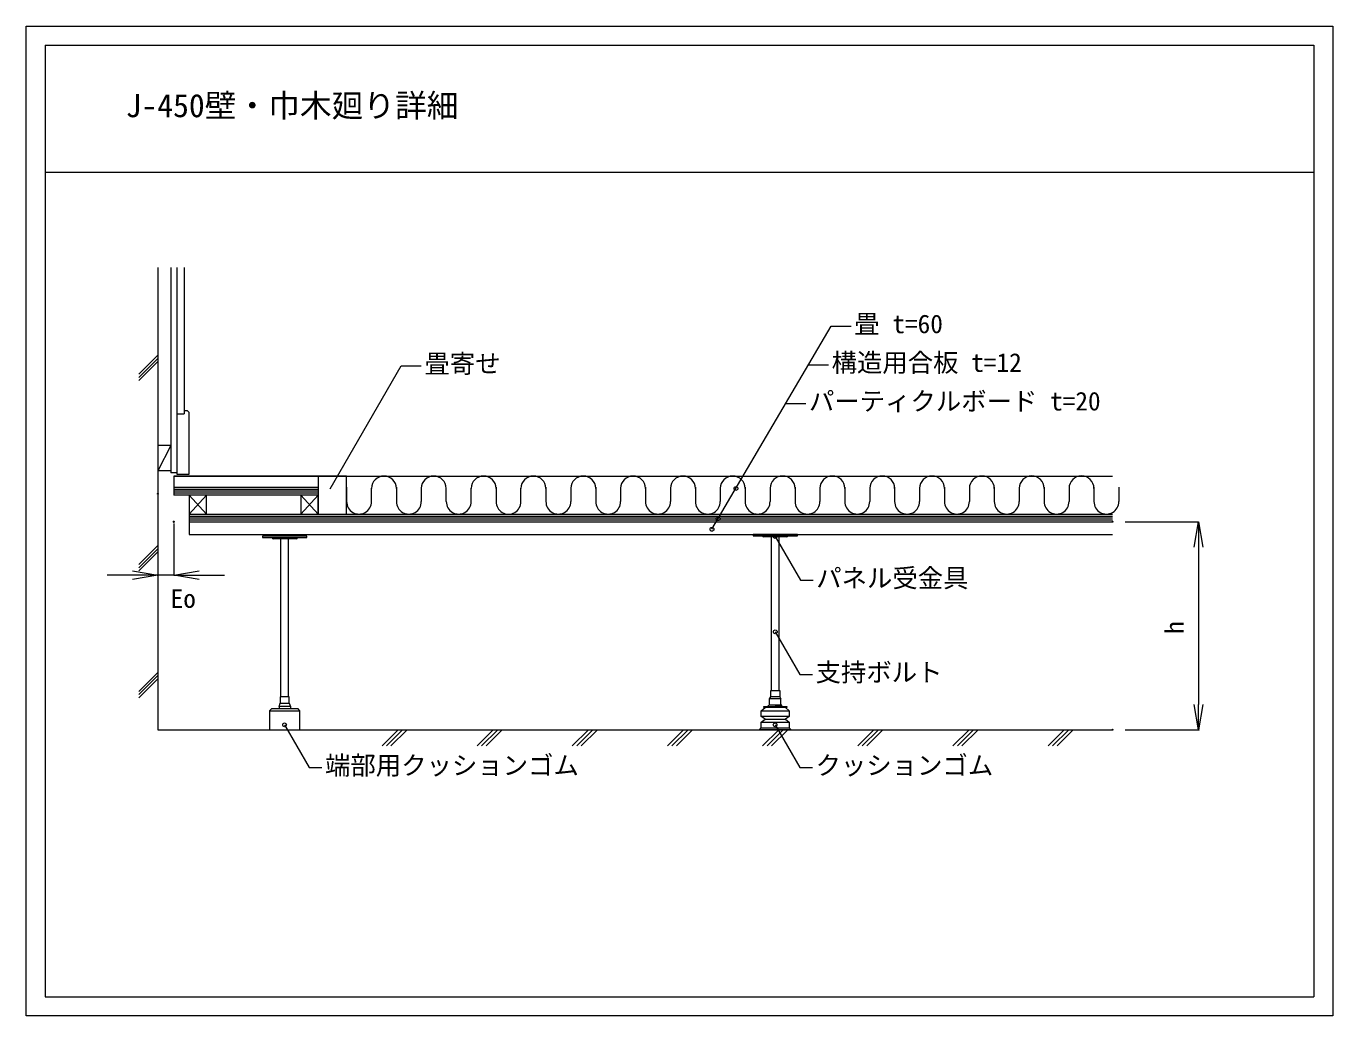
# Model space of a CAD drawing. Units: millimetres, scale not verified. Extents: x -1030 to 1030, y -780 to 780.
import ezdxf
from ezdxf.enums import TextEntityAlignment as Align

# ---------------------------------------------------------------- set-up
doc = ezdxf.new("R2010")
doc.units = ezdxf.units.MM
doc.header["$LTSCALE"] = 2
doc.header["$PDMODE"] = 32
doc.header["$PDSIZE"] = 1.6
for name, color, linetype, lineweight in [('0-0_0', 7, 'Continuous', 18), ('0-1_WAKU', 4, 'Continuous', 18), ('0-4_納まり', 7, 'Continuous', 18), ('0-5_UFG引出線', 7, 'Continuous', 9), ('0-8_UFG納まり', 7, 'Continuous', 18), ('0-9_納まり寸法', 8, 'Continuous', 18), ('0-D_畳', 7, 'Continuous', 18), ('1-2_waku2', 7, 'Continuous', 18)]:
    doc.layers.add(name, color=color, linetype=linetype, lineweight=lineweight)
doc.layers.add('0-2_DEFPOINTS', color=7, linetype='Continuous')
doc.layers.add('0-6_納まり文字', color=7, linetype='Continuous')
doc.styles.add('ＭＳ ゴシック', font='')
doc.styles.get('ＭＳ ゴシック').set_extended_font_data('MS Gothic')

# ---------------------------------------------------------------- blocks, each defined once
blk = doc.blocks.new('_OPEN')
at = {"layer": '0-0_0', "lineweight": 9}
blk.add_line((0, 0), (-1, 0), dxfattribs=at)
blk.add_lwpolyline([(-1, 0.16667), (0, 0), (-1, -0.16667)], dxfattribs=at)
blk = doc.blocks.new('D4')
at = {"layer": '0-2_DEFPOINTS'}
for p in [(-8401.605, 4460.534), (-8376.605, 4416.534), (-8401.605, 4332.314)]:
    blk.add_point(p, dxfattribs=at)
at = {"layer": '0-4_納まり'}
for p, q in [((-8401.605, 4440.534), (-8401.605, 4332.314)), ((-8376.605, 4396.534), (-8376.605, 4332.314)), ((-8441.605, 4332.314), (-8481.605, 4332.314)), ((-8376.605, 4332.314), (-8401.605, 4332.314)), ((-8336.605, 4332.314), (-8296.605, 4332.314))]:
    blk.add_line(p, q, dxfattribs=at)
at = {"layer": '0-4_納まり', "xscale": 40, "yscale": 40}
blk.add_blockref('_OPEN', (-8401.605, 4332.314), dxfattribs=at)
at = {"layer": '0-4_納まり', "xscale": 40, "yscale": 40, "rotation": 180}
blk.add_blockref('_OPEN', (-8376.605, 4332.314), dxfattribs=at)
at = {"layer": '0-4_納まり', "style": 'ＭＳ ゴシック'}
blk.add_text('Eo', height=29.33, dxfattribs=at).set_placement((-8381.533, 4271.939), align=Align.BOTTOM_LEFT)

msp = doc.modelspace()

# ---------------------------------------------------------------- linework, layer by layer
at = {"layer": '0-0_0'}
for p, q in [((141.937, -290.212), (141.937, -280.212)), ((157.937, -277.212), (143.937, -277.212)), ((128.937, -299.212), (172.937, -299.212)), ((172.937, -308.212), (128.937, -308.212)), ((140.437, -292.212), (140.437, -290.212)), ((128.937, -317.212), (172.937, -317.212)), ((128.937, -326.212), (172.937, -326.212)), ((134.937, -312.212), (166.937, -312.212))]:
    msp.add_line(p, q, dxfattribs=at)
for points in [[(157.937, -267.212), (157.937, -277.212), (159.937, -280.212), (141.937, -280.212), (143.937, -277.212), (143.937, -267.212)], [(150.937, -292.212), (168.937, -292.212), (168.937, -294.212), (132.937, -294.212), (132.937, -292.212)]]:
    msp.add_lwpolyline(points, close=True, dxfattribs=at)
for points in [[(150.937, -290.212), (159.937, -290.212), (159.937, -280.212)], [(166.937, -294.212), (172.937, -299.212), (172.937, -308.212), (166.937, -312.212), (172.937, -317.212), (172.937, -326.212), (175.937, -329.212), (125.937, -329.212), (128.937, -326.212), (128.937, -317.212), (134.937, -312.212), (128.937, -308.212), (128.937, -299.212), (134.937, -294.212)], [(161.437, -292.212), (161.437, -290.212), (140.537, -290.212)]]:
    msp.add_lwpolyline(points, dxfattribs=at)
at = {"layer": '0-1_WAKU'}
for p, q in [((-1000.047, 749.919), (-1000.047, 549.919)), ((-1000.047, 749.919), (999.953, 749.919)), ((999.953, 749.919), (999.953, -750.081)), ((-1000.047, 549.919), (-1000.047, -750.081)), ((-1000.047, 549.919), (999.953, 549.919)), ((-1000.047, -750.081), (999.953, -750.081))]:
    msp.add_line(p, q, dxfattribs=at)
at = {"layer": '0-4_納まり'}
for p, q in [((-822.346, 399.593), (-822.346, -329.212)), ((-801.846, 399.593), (-801.846, 75.788)), ((-792.346, 399.593), (-792.346, 168.788)), ((-780.846, 399.593), (-780.846, 168.788)), ((-822.346, 261.209), (-852.346, 231.209)), ((-822.346, 256.209), (-852.346, 226.209)), ((-822.346, 251.209), (-852.346, 221.209)), ((-792.346, 168.788), (-780.846, 168.788)), ((-775.846, 173.788), (-780.846, 173.788)), ((-775.846, 173.788), (-772.846, 170.788)), ((-772.846, 73.788), (-772.846, 170.788)), ((-801.846, 118.788), (-822.346, 118.788)), ((-801.846, 118.788), (-822.346, 78.788)), ((-801.846, 78.788), (-822.346, 78.788)), ((-792.346, 75.788), (-801.846, 75.788)), ((-569.853, 70.788), (-797.346, 70.788)), ((-797.346, 70.788), (223.436, 70.788)), ((-797.346, 70.788), (-797.346, 52.788)), ((-569.853, 52.788), (-797.346, 52.788)), ((-569.853, 40.788), (-797.346, 40.788)), ((-745.846, 40.788), (-772.846, 10.788)), ((-772.846, 40.788), (-745.846, 10.788)), ((-569.853, 40.788), (-596.853, 10.788)), ((-596.853, 40.788), (-569.853, 10.788)), ((-772.846, 10.788), (-772.846, -21.212)), ((702.417, -1.212), (818.157, -1.212)), ((-822.346, -38.791), (-852.346, -68.791)), ((144.937, -267.212), (144.937, -25.212)), ((156.937, -267.212), (156.937, -25.212)), ((-822.346, -43.791), (-852.346, -73.791)), ((-822.346, -48.791), (-852.346, -78.791)), ((818.157, -41.212), (818.157, -289.212)), ((-822.346, -238.791), (-852.346, -268.791)), ((-822.346, -243.791), (-852.346, -273.791)), ((-822.346, -248.791), (-852.346, -278.791)), ((702.417, -329.212), (818.157, -329.212))]:
    msp.add_line(p, q, dxfattribs=at)
for points in [[(-792.346, 168.788), (-792.346, 73.788), (-772.846, 73.788)], [(168.937, -25.212), (150.937, -25.212), (132.937, -25.212)]]:
    msp.add_lwpolyline(points, dxfattribs=at)
for points in [[(-569.853, 10.788), (-524.853, 10.788), (-524.853, 70.788), (-569.853, 70.788)], [(-772.846, 10.788), (-745.846, 10.788), (-745.846, 40.788), (-772.846, 40.788)], [(-596.853, 10.788), (-569.853, 10.788), (-569.853, 40.788), (-596.853, 40.788)], [(115.937, -21.212), (115.937, -23.212), (185.937, -23.212), (185.937, -21.212)]]:
    msp.add_lwpolyline(points, close=True, dxfattribs=at)
for centre, start, end in [((132.937, -23.212), 180, 270), ((168.937, -23.212), 270, 0)]:
    msp.add_arc(centre, 2, start, end, dxfattribs=at)
for p in [(682.417, -1.212), (682.417, -329.212), (818.157, -329.212)]:
    msp.add_point(p, dxfattribs=at)
at = {"layer": '0-5_UFG引出線'}
for p, q in [((51.133, -13.182), (238.945, 307.128)), ((238.945, 307.128), (270.442, 307.128)), ((-550.677, 50.505), (-438.648, 244.545)), ((-438.648, 244.545), (-407.152, 244.545)), ((203.241, 246.235), (234.737, 246.235)), ((167.536, 185.341), (199.032, 185.341)), ((150.857, -24.453), (190.481, -93.467)), ((190.481, -93.467), (210.481, -93.467)), ((150.937, -174.737), (189.469, -241.85)), ((189.469, -241.85), (209.469, -241.85)), ((-622.63, -321.46), (-583.814, -388.692)), ((150.653, -321.46), (189.469, -388.692)), ((-583.814, -388.692), (-563.814, -388.692)), ((189.469, -388.692), (209.469, -388.692))]:
    msp.add_line(p, q, dxfattribs=at)
for centre in [(88.886, 51.205), (60.901, 3.478), (51.133, -13.182), (150.857, -24.487), (150.937, -174.737), (-622.63, -321.46), (150.653, -321.46)]:
    msp.add_circle(centre, 3, dxfattribs=at)
at = {"layer": '0-8_UFG納まり'}
for p, q in [((-797.346, 70.788), (-797.346, 40.788)), ((-524.853, 70.788), (682.417, 70.788)), ((-772.846, 10.788), (682.417, 10.788)), ((-797.346, -4.212), (-797.346, -24.212)), ((-772.846, -1.212), (682.417, -1.212)), ((-772.846, -21.212), (682.417, -21.212)), ((-628.346, -277.212), (-628.346, -28.212)), ((-616.346, -277.212), (-616.346, -28.212)), ((-646.346, -299.212), (-598.346, -299.212)), ((-631.346, -292.212), (-631.346, -296.212)), ((-613.346, -292.212), (-613.346, -296.212)), ((-822.346, -329.212), (682.417, -329.212)), ((-443.607, -329.212), (-469.005, -354.612)), ((-461.934, -354.612), (-436.537, -329.212)), ((-429.466, -329.212), (-454.863, -354.612)), ((-293.607, -329.212), (-319.005, -354.612)), ((-311.934, -354.612), (-286.537, -329.212)), ((-279.466, -329.212), (-304.863, -354.612)), ((-143.607, -329.212), (-169.005, -354.612)), ((-161.934, -354.612), (-136.537, -329.212)), ((-129.466, -329.212), (-154.863, -354.612)), ((6.393, -329.212), (-19.005, -354.612)), ((-11.934, -354.612), (13.463, -329.212)), ((20.534, -329.212), (-4.863, -354.612)), ((156.393, -329.212), (130.995, -354.612)), ((138.066, -354.612), (163.463, -329.212)), ((170.534, -329.212), (145.137, -354.612)), ((306.393, -329.212), (280.995, -354.612)), ((288.066, -354.612), (313.463, -329.212)), ((320.534, -329.212), (295.137, -354.612)), ((456.393, -329.212), (430.995, -354.612)), ((438.066, -354.612), (463.463, -329.212)), ((470.534, -329.212), (445.137, -354.612)), ((588.066, -354.612), (613.463, -329.212)), ((620.534, -329.212), (595.137, -354.612))]:
    msp.add_line(p, q, dxfattribs=at)
at = {"layer": '0-8_UFG納まり', "lineweight": 9}
for p, q in [((-569.853, 49.788), (-797.346, 49.788)), ((-569.853, 46.788), (-797.346, 46.788)), ((-569.853, 43.788), (-797.346, 43.788)), ((-772.846, 7.788), (682.417, 7.788)), ((-772.846, 4.788), (682.417, 4.788)), ((-772.846, 1.788), (682.417, 1.788))]:
    msp.add_line(p, q, dxfattribs=at)
at = {"layer": '0-8_UFG納まり'}
for points in [[(-657.346, -24.212), (-657.346, -26.212), (-587.346, -26.212), (-587.346, -24.212)], [(-615.346, -287.212), (-615.346, -277.212), (-629.346, -277.212), (-629.346, -287.212)], [(-598.346, -329.212), (-598.346, -299.212), (-601.346, -296.212), (-643.346, -296.212), (-646.346, -299.212), (-646.346, -329.212)]]:
    msp.add_lwpolyline(points, close=True, dxfattribs=at)
for points in [[(-604.346, -28.212), (-622.346, -28.212), (-640.346, -28.212)], [(-615.346, -287.212), (-613.346, -292.212), (-631.346, -292.212), (-629.346, -287.212)]]:
    msp.add_lwpolyline(points, dxfattribs=at)
for centre, start, end in [((-640.346, -26.212), 180, 270), ((-604.346, -26.212), 270, 0)]:
    msp.add_arc(centre, 2, start, end, dxfattribs=at)
at = {"layer": '0-9_納まり寸法'}
msp.add_line((606.393, -329.212), (580.995, -354.612), dxfattribs=at)
at = {"layer": '0-D_畳'}
for p, q in [((-524.853, 53.135), (-524.853, 30.444)), ((-485.58, 30.444), (-485.58, 51.717)), ((-446.307, 53.135), (-446.307, 30.444)), ((-407.035, 53.142), (-407.035, 30.451)), ((-367.762, 30.451), (-367.762, 51.724)), ((-328.489, 30.428), (-328.489, 51.701)), ((-289.217, 53.119), (-289.217, 30.428)), ((-249.944, 30.428), (-249.944, 51.701)), ((-210.671, 53.119), (-210.671, 30.428)), ((-171.399, 53.126), (-171.399, 30.435)), ((-132.126, 53.126), (-132.126, 30.435)), ((-92.854, 53.133), (-92.854, 30.442)), ((-53.581, 53.133), (-53.581, 30.442)), ((-14.308, 53.14), (-14.308, 30.449)), ((24.964, 53.141), (24.964, 30.45)), ((64.237, 53.148), (64.237, 30.457)), ((103.51, 53.148), (103.51, 30.457)), ((142.782, 53.155), (142.782, 30.464)), ((182.055, 53.155), (182.055, 30.464)), ((221.327, 53.162), (221.327, 30.471)), ((260.6, 53.163), (260.6, 30.472)), ((299.873, 53.17), (299.873, 30.479)), ((339.145, 53.17), (339.145, 30.479)), ((378.418, 53.177), (378.418, 30.486)), ((417.69, 53.177), (417.69, 30.486)), ((456.963, 53.184), (456.963, 30.493)), ((496.236, 53.185), (496.236, 30.494)), ((535.508, 53.192), (535.508, 30.501)), ((574.781, 53.192), (574.781, 30.501)), ((614.053, 53.199), (614.053, 30.508)), ((653.326, 53.199), (653.326, 30.508)), ((692.599, 53.206), (692.599, 30.515))]:
    msp.add_line(p, q, dxfattribs=at)
for centre, start, end in [((-465.944, 51.16), 0.05106, 179.948), ((-387.399, 51.167), 0.052, 179.94894), ((-308.853, 51.144), 0.05106, 179.948), ((-230.308, 51.144), 0.05106, 179.948), ((-151.762, 51.151), 0.052, 179.94894), ((-73.217, 51.159), 0.052, 179.94894), ((5.328, 51.166), 0.052, 179.94894), ((83.873, 51.173), 0.052, 179.94894), ((162.418, 51.181), 0.052, 179.94894), ((240.964, 51.188), 0.052, 179.94894), ((319.509, 51.195), 0.052, 179.94894), ((398.054, 51.203), 0.052, 179.94894), ((476.599, 51.21), 0.052, 179.94894), ((555.145, 51.217), 0.052, 179.94894), ((633.69, 51.225), 0.052, 179.94894), ((-505.217, 30.433), 179.948, 0.05106), ((-426.671, 30.44), 179.948, 0.05106), ((-348.126, 30.44), 179.94894, 0.052), ((-269.58, 30.417), 179.948, 0.05106), ((-191.035, 30.424), 179.948, 0.05106), ((-112.49, 30.431), 179.948, 0.05106), ((-33.945, 30.439), 179.948, 0.05106), ((44.6, 30.446), 179.948, 0.05106), ((123.146, 30.453), 179.948, 0.05106), ((201.691, 30.461), 179.948, 0.05106), ((280.236, 30.468), 179.948, 0.05106), ((358.781, 30.475), 179.948, 0.05106), ((437.327, 30.483), 179.948, 0.05106), ((515.872, 30.49), 179.948, 0.05106), ((594.417, 30.497), 179.948, 0.05106), ((672.962, 30.505), 179.948, 0.05106)]:
    msp.add_arc(centre, 19.636, start, end, dxfattribs=at)
at = {"layer": '1-2_waku2'}
msp.add_lwpolyline([(-1030.047, 779.919), (1029.953, 779.919), (1029.953, -780.081), (-1030.047, -780.081)], close=True, dxfattribs=at)

# ---------------------------------------------------------------- block references
at = {"layer": '0-4_納まり'}
msp.add_blockref('D4', (7579.258, -4417.746), dxfattribs=at)
at = {"layer": '0-4_納まり', "xscale": 40, "yscale": 40}
for p, rotation in [((818.157, -1.212), 90), ((818.157, -329.212), 270)]:
    msp.add_blockref('_OPEN', p, dxfattribs=dict(at, rotation=rotation))

# ---------------------------------------------------------------- texts
at = {"layer": '0-4_納まり', "style": 'ＭＳ ゴシック'}
msp.add_text('h', height=29.33, rotation=90, dxfattribs=at).set_placement((803.779, -177.981), align=Align.BOTTOM_LEFT)
at = {"layer": '0-6_納まり文字', "style": 'ＭＳ ゴシック'}
for s, height, p in [('J-450壁・巾木廻り詳細', 36.66, (-873.227, 625.372)), ('畳 t=60', 29.33, (275.442, 287.128)), ('構造用合板 t=12', 29.33, (239.737, 226.235)), ('畳寄せ', 29.33, (-402.152, 224.545)), ('パーティクルボード t=20', 29.33, (204.032, 165.341)), ('パネル受金具', 29.33, (215.481, -113.467)), ('支持ボルト', 29.33, (214.469, -261.85)), ('端部用クッションゴム', 29.33, (-558.814, -408.692)), ('クッションゴム', 29.33, (214.469, -408.692))]:
    msp.add_text(s, height=height, dxfattribs=at).set_placement(p, align=Align.BOTTOM_LEFT)

doc.saveas('drawing.dxf')
